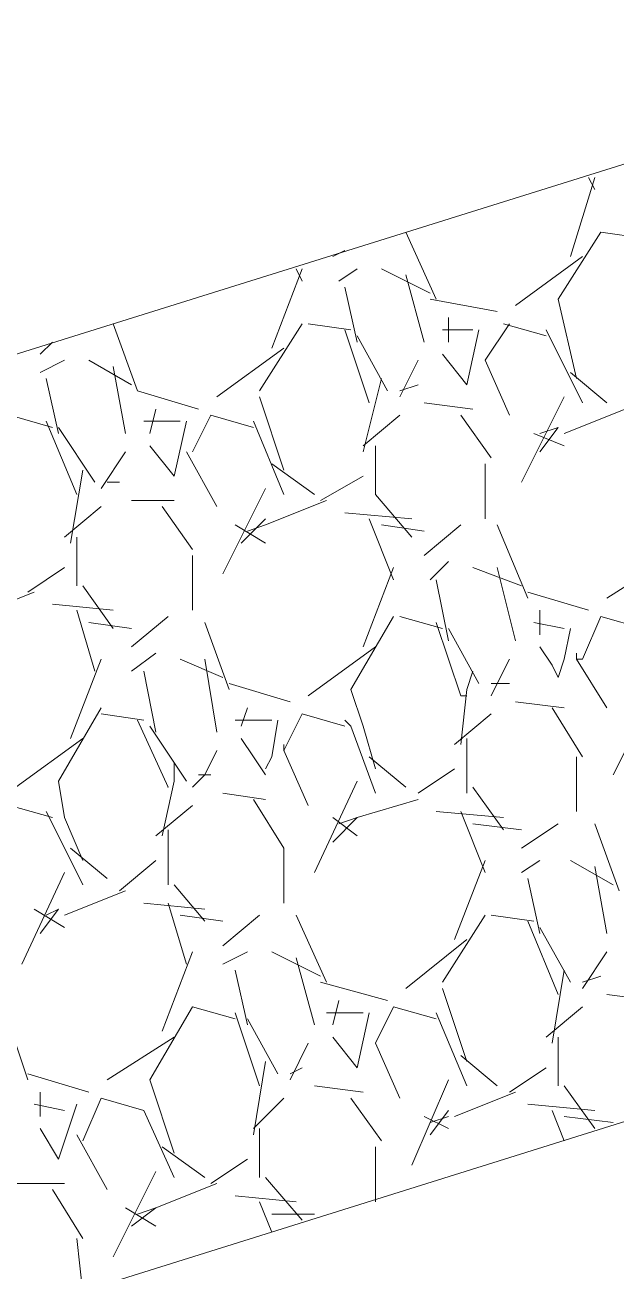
# Model space of a CAD drawing. Header units: metres. Extents: x 535494 to 535891, y 1837335 to 1837611.
# Drawn here: x 535716.945 to 535717.915, y 1837505.506 to 1837507.55 of the extents above; entities that cross this region are included whole.
import ezdxf

# ---------------------------------------------------------------- set-up
doc = ezdxf.new("R2010")
doc.units = ezdxf.units.M
doc.header["$MEASUREMENT"] = 0
doc.layers.add('Level 42', color=1, linetype='Continuous', lineweight=0)

msp = doc.modelspace()

# ---------------------------------------------------------------- linework, layer by layer
at = {"layer": 'Level 42', "color": 7, "linetype": 'Continuous', "lineweight": 0}
for p, q in [((535712.74, 1837505.7), (535718.85, 1837507.61)), ((535712.74, 1837505.7), (535718.85, 1837507.61)), ((535717.88, 1837507.3), (535717.84, 1837507.17)), ((535717.88, 1837507.3), (535717.84, 1837507.17)), ((535717.87, 1837507.3), (535717.88, 1837507.28)), ((535717.87, 1837507.3), (535717.88, 1837507.28)), ((535717.62, 1837507.1), (535717.57, 1837507.21)), ((535717.62, 1837507.1), (535717.57, 1837507.21)), ((535717.89, 1837507.21), (535717.82, 1837507.1)), ((535717.89, 1837507.21), (535717.82, 1837507.1)), ((535717.96, 1837507.2), (535717.89, 1837507.21)), ((535717.96, 1837507.2), (535717.89, 1837507.21)), ((535717.47, 1837507.18), (535717.45, 1837507.17)), ((535717.47, 1837507.18), (535717.45, 1837507.17)), ((535717.86, 1837507.17), (535717.75, 1837507.09)), ((535717.86, 1837507.17), (535717.75, 1837507.09)), ((535717.4, 1837507.15), (535717.35, 1837507.02)), ((535717.4, 1837507.15), (535717.35, 1837507.02)), ((535717.39, 1837507.15), (535717.4, 1837507.13)), ((535717.39, 1837507.15), (535717.4, 1837507.13)), ((535717.49, 1837507.15), (535717.46, 1837507.13)), ((535717.49, 1837507.15), (535717.46, 1837507.13)), ((535717.61, 1837507.11), (535717.53, 1837507.15)), ((535717.61, 1837507.11), (535717.53, 1837507.15)), ((535717.6, 1837507.03), (535717.57, 1837507.14)), ((535717.6, 1837507.03), (535717.57, 1837507.14)), ((535717.49, 1837507.03), (535717.47, 1837507.12)), ((535717.49, 1837507.03), (535717.47, 1837507.12)), ((535717.72, 1837507.08), (535717.61, 1837507.1)), ((535717.72, 1837507.08), (535717.61, 1837507.1)), ((535717.82, 1837507.1), (535717.85, 1837506.97)), ((535717.82, 1837507.1), (535717.85, 1837506.97)), ((535717.13, 1837506.95), (535717.09, 1837507.06)), ((535717.13, 1837506.95), (535717.09, 1837507.06)), ((535717.4, 1837507.06), (535717.33, 1837506.95)), ((535717.4, 1837507.06), (535717.33, 1837506.95)), ((535717.48, 1837507.05), (535717.41, 1837507.06)), ((535717.48, 1837507.05), (535717.41, 1837507.06)), ((535717.64, 1837507.03), (535717.64, 1837507.07)), ((535717.64, 1837507.03), (535717.64, 1837507.07)), ((535717.7, 1837507), (535717.74, 1837507.06)), ((535717.7, 1837507), (535717.74, 1837507.06)), ((535717.73, 1837507.06), (535717.8, 1837507.04)), ((535717.73, 1837507.06), (535717.8, 1837507.04)), ((535717.51, 1837506.93), (535717.47, 1837507.05)), ((535717.51, 1837506.93), (535717.47, 1837507.05)), ((535717.51, 1837506.93), (535717.47, 1837507.05)), ((535717.51, 1837506.93), (535717.47, 1837507.05)), ((535717.54, 1837506.95), (535717.49, 1837507.04)), ((535717.54, 1837506.95), (535717.49, 1837507.04)), ((535717.63, 1837507.05), (535717.68, 1837507.05)), ((535717.63, 1837507.05), (535717.68, 1837507.05)), ((535717.69, 1837507.05), (535717.67, 1837506.96)), ((535717.69, 1837507.05), (535717.67, 1837506.96)), ((535717.8, 1837507.05), (535717.86, 1837506.93)), ((535717.8, 1837507.05), (535717.86, 1837506.93)), ((535716.99, 1837507.03), (535716.97, 1837507.01)), ((535716.99, 1837507.03), (535716.97, 1837507.01)), ((535717.37, 1837507.02), (535717.26, 1837506.94)), ((535717.37, 1837507.02), (535717.26, 1837506.94)), ((535717.01, 1837507), (535716.97, 1837506.98)), ((535717.01, 1837507), (535716.97, 1837506.98)), ((535717.12, 1837506.96), (535717.05, 1837507)), ((535717.12, 1837506.96), (535717.05, 1837507)), ((535717.56, 1837506.94), (535717.59, 1837507)), ((535717.56, 1837506.94), (535717.59, 1837507)), ((535717.67, 1837506.96), (535717.63, 1837507.01)), ((535717.67, 1837506.96), (535717.63, 1837507.01)), ((535717.74, 1837506.91), (535717.7, 1837507)), ((535717.74, 1837506.91), (535717.7, 1837507)), ((535717.11, 1837506.88), (535717.09, 1837506.99)), ((535717.11, 1837506.88), (535717.09, 1837506.99)), ((535717.84, 1837506.98), (535717.9, 1837506.93)), ((535717.84, 1837506.98), (535717.9, 1837506.93)), ((535717, 1837506.88), (535716.98, 1837506.97)), ((535717, 1837506.88), (535716.98, 1837506.97)), ((535717.5, 1837506.85), (535717.53, 1837506.97)), ((535717.5, 1837506.85), (535717.53, 1837506.97)), ((535717.59, 1837506.96), (535717.56, 1837506.95)), ((535717.59, 1837506.96), (535717.56, 1837506.95)), ((535717.23, 1837506.92), (535717.13, 1837506.95)), ((535717.23, 1837506.92), (535717.13, 1837506.95)), ((535717.33, 1837506.94), (535717.37, 1837506.82)), ((535717.33, 1837506.94), (535717.37, 1837506.82)), ((535717.76, 1837506.8), (535717.83, 1837506.94)), ((535717.76, 1837506.8), (535717.83, 1837506.94)), ((535717.15, 1837506.88), (535717.16, 1837506.92)), ((535717.15, 1837506.88), (535717.16, 1837506.92)), ((535717.6, 1837506.93), (535717.68, 1837506.92)), ((535717.6, 1837506.93), (535717.68, 1837506.92)), ((535717.83, 1837506.88), (535717.93, 1837506.92)), ((535717.83, 1837506.88), (535717.93, 1837506.92)), ((535716.99, 1837506.89), (535716.92, 1837506.91)), ((535716.99, 1837506.89), (535716.92, 1837506.91)), ((535717.03, 1837506.78), (535716.98, 1837506.9)), ((535717.03, 1837506.78), (535716.98, 1837506.9)), ((535717.03, 1837506.78), (535716.98, 1837506.9)), ((535717.03, 1837506.78), (535716.98, 1837506.9)), ((535717.14, 1837506.9), (535717.2, 1837506.9)), ((535717.14, 1837506.9), (535717.2, 1837506.9)), ((535717.21, 1837506.9), (535717.19, 1837506.81)), ((535717.21, 1837506.9), (535717.19, 1837506.81)), ((535717.22, 1837506.85), (535717.25, 1837506.91)), ((535717.22, 1837506.85), (535717.25, 1837506.91)), ((535717.25, 1837506.91), (535717.32, 1837506.89)), ((535717.25, 1837506.91), (535717.32, 1837506.89)), ((535717.32, 1837506.9), (535717.37, 1837506.78)), ((535717.32, 1837506.9), (535717.37, 1837506.78)), ((535717.56, 1837506.91), (535717.5, 1837506.86)), ((535717.56, 1837506.91), (535717.5, 1837506.86)), ((535717.66, 1837506.91), (535717.71, 1837506.84)), ((535717.66, 1837506.91), (535717.71, 1837506.84)), ((535717.06, 1837506.8), (535717, 1837506.89)), ((535717.06, 1837506.8), (535717, 1837506.89)), ((535717.83, 1837506.86), (535717.78, 1837506.88)), ((535717.83, 1837506.86), (535717.78, 1837506.88)), ((535717.82, 1837506.89), (535717.79, 1837506.85)), ((535717.82, 1837506.89), (535717.79, 1837506.88)), ((535717.82, 1837506.89), (535717.79, 1837506.85)), ((535717.82, 1837506.89), (535717.79, 1837506.88)), ((535717.19, 1837506.81), (535717.15, 1837506.86)), ((535717.19, 1837506.81), (535717.15, 1837506.86)), ((535717.52, 1837506.86), (535717.52, 1837506.78)), ((535717.52, 1837506.86), (535717.52, 1837506.78)), ((535717.07, 1837506.79), (535717.11, 1837506.85)), ((535717.07, 1837506.79), (535717.11, 1837506.85)), ((535717.26, 1837506.76), (535717.21, 1837506.85)), ((535717.26, 1837506.76), (535717.21, 1837506.85)), ((535717.02, 1837506.7), (535717.04, 1837506.82)), ((535717.02, 1837506.7), (535717.04, 1837506.82)), ((535717.35, 1837506.83), (535717.42, 1837506.78)), ((535717.35, 1837506.83), (535717.42, 1837506.78)), ((535717.43, 1837506.77), (535717.5, 1837506.81)), ((535717.43, 1837506.77), (535717.5, 1837506.81)), ((535717.7, 1837506.83), (535717.7, 1837506.74)), ((535717.7, 1837506.83), (535717.7, 1837506.74)), ((535717.1, 1837506.8), (535717.08, 1837506.8)), ((535717.1, 1837506.8), (535717.08, 1837506.8)), ((535717.27, 1837506.65), (535717.34, 1837506.79)), ((535717.27, 1837506.65), (535717.34, 1837506.79)), ((535717.12, 1837506.77), (535717.19, 1837506.77)), ((535717.12, 1837506.77), (535717.19, 1837506.77)), ((535717.34, 1837506.73), (535717.44, 1837506.77)), ((535717.34, 1837506.73), (535717.44, 1837506.77)), ((535717.52, 1837506.78), (535717.58, 1837506.71)), ((535717.52, 1837506.78), (535717.58, 1837506.71)), ((535717.07, 1837506.76), (535717.01, 1837506.71)), ((535717.07, 1837506.76), (535717.01, 1837506.71)), ((535717.17, 1837506.76), (535717.22, 1837506.69)), ((535717.17, 1837506.76), (535717.22, 1837506.69)), ((535717.47, 1837506.75), (535717.58, 1837506.74)), ((535717.47, 1837506.75), (535717.58, 1837506.74)), ((535717.34, 1837506.7), (535717.29, 1837506.73)), ((535717.34, 1837506.7), (535717.29, 1837506.73)), ((535717.34, 1837506.74), (535717.3, 1837506.7)), ((535717.34, 1837506.74), (535717.3, 1837506.7)), ((535717.34, 1837506.73), (535717.31, 1837506.72)), ((535717.34, 1837506.73), (535717.31, 1837506.72)), ((535717.51, 1837506.74), (535717.55, 1837506.64)), ((535717.51, 1837506.74), (535717.55, 1837506.64)), ((535717.53, 1837506.73), (535717.6, 1837506.72)), ((535717.53, 1837506.73), (535717.6, 1837506.72)), ((535717.66, 1837506.73), (535717.6, 1837506.68)), ((535717.66, 1837506.73), (535717.6, 1837506.68)), ((535717.77, 1837506.61), (535717.72, 1837506.73)), ((535717.77, 1837506.61), (535717.72, 1837506.73)), ((535717.03, 1837506.71), (535717.03, 1837506.63)), ((535717.03, 1837506.71), (535717.03, 1837506.63)), ((535717.22, 1837506.68), (535717.22, 1837506.59)), ((535717.22, 1837506.68), (535717.22, 1837506.59)), ((535717.64, 1837506.67), (535717.61, 1837506.64)), ((535717.64, 1837506.67), (535717.61, 1837506.64)), ((535718.01, 1837506.68), (535717.9, 1837506.61)), ((535718.01, 1837506.68), (535717.9, 1837506.61)), ((535716.95, 1837506.62), (535717.01, 1837506.66)), ((535716.95, 1837506.62), (535717.01, 1837506.66)), ((535717.55, 1837506.66), (535717.5, 1837506.53)), ((535717.55, 1837506.66), (535717.5, 1837506.53)), ((535717.76, 1837506.63), (535717.68, 1837506.66)), ((535717.76, 1837506.63), (535717.68, 1837506.66)), ((535717.75, 1837506.54), (535717.72, 1837506.66)), ((535717.75, 1837506.54), (535717.72, 1837506.66)), ((535717.04, 1837506.63), (535717.09, 1837506.56)), ((535717.04, 1837506.63), (535717.09, 1837506.56)), ((535717.64, 1837506.54), (535717.62, 1837506.64)), ((535717.64, 1837506.54), (535717.62, 1837506.64)), ((535716.86, 1837506.58), (535716.96, 1837506.62)), ((535716.86, 1837506.58), (535716.96, 1837506.62)), ((535717.87, 1837506.59), (535717.77, 1837506.62)), ((535717.87, 1837506.59), (535717.77, 1837506.62)), ((535716.99, 1837506.6), (535717.09, 1837506.59)), ((535716.99, 1837506.6), (535717.09, 1837506.59)), ((535717.03, 1837506.59), (535717.06, 1837506.49)), ((535717.03, 1837506.59), (535717.06, 1837506.49)), ((535717.79, 1837506.55), (535717.79, 1837506.59)), ((535717.79, 1837506.55), (535717.79, 1837506.59)), ((535717.05, 1837506.57), (535717.12, 1837506.56)), ((535717.05, 1837506.57), (535717.12, 1837506.56)), ((535717.18, 1837506.58), (535717.12, 1837506.53)), ((535717.18, 1837506.58), (535717.12, 1837506.53)), ((535717.28, 1837506.46), (535717.24, 1837506.57)), ((535717.28, 1837506.46), (535717.24, 1837506.57)), ((535717.55, 1837506.58), (535717.48, 1837506.46)), ((535717.55, 1837506.58), (535717.48, 1837506.46)), ((535717.63, 1837506.56), (535717.56, 1837506.58)), ((535717.63, 1837506.56), (535717.56, 1837506.58)), ((535717.66, 1837506.45), (535717.62, 1837506.57)), ((535717.66, 1837506.45), (535717.62, 1837506.57)), ((535717.66, 1837506.45), (535717.62, 1837506.57)), ((535717.66, 1837506.45), (535717.62, 1837506.57)), ((535717.78, 1837506.57), (535717.83, 1837506.56)), ((535717.78, 1837506.57), (535717.83, 1837506.56)), ((535717.86, 1837506.51), (535717.89, 1837506.58)), ((535717.86, 1837506.51), (535717.89, 1837506.58)), ((535717.89, 1837506.58), (535717.96, 1837506.56)), ((535717.89, 1837506.58), (535717.96, 1837506.56)), ((535717.69, 1837506.47), (535717.64, 1837506.56)), ((535717.69, 1837506.47), (535717.64, 1837506.56)), ((535717.84, 1837506.56), (535717.83, 1837506.51)), ((535717.84, 1837506.56), (535717.83, 1837506.51)), ((535717.52, 1837506.53), (535717.41, 1837506.45)), ((535717.52, 1837506.53), (535717.41, 1837506.45)), ((535717.81, 1837506.5), (535717.79, 1837506.53)), ((535717.81, 1837506.5), (535717.79, 1837506.53)), ((535717.07, 1837506.51), (535717.02, 1837506.38)), ((535717.07, 1837506.51), (535717.02, 1837506.38)), ((535717.16, 1837506.52), (535717.12, 1837506.49)), ((535717.16, 1837506.52), (535717.12, 1837506.49)), ((535717.27, 1837506.48), (535717.2, 1837506.51)), ((535717.27, 1837506.48), (535717.2, 1837506.51)), ((535717.26, 1837506.39), (535717.24, 1837506.51)), ((535717.26, 1837506.39), (535717.24, 1837506.51)), ((535717.72, 1837506.47), (535717.74, 1837506.51)), ((535717.72, 1837506.47), (535717.74, 1837506.51)), ((535717.83, 1837506.51), (535717.82, 1837506.48)), ((535717.83, 1837506.51), (535717.82, 1837506.48)), ((535717.85, 1837506.51), (535717.85, 1837506.52)), ((535717.85, 1837506.51), (535717.85, 1837506.52)), ((535717.9, 1837506.43), (535717.85, 1837506.51)), ((535717.85, 1837506.51), (535717.86, 1837506.51)), ((535717.9, 1837506.43), (535717.85, 1837506.51)), ((535717.85, 1837506.51), (535717.86, 1837506.51)), ((535717.16, 1837506.39), (535717.14, 1837506.49)), ((535717.16, 1837506.39), (535717.14, 1837506.49)), ((535717.67, 1837506.46), (535717.68, 1837506.49)), ((535717.67, 1837506.46), (535717.68, 1837506.49)), ((535717.82, 1837506.48), (535717.81, 1837506.5)), ((535717.82, 1837506.48), (535717.81, 1837506.5)), ((535717.38, 1837506.44), (535717.28, 1837506.47)), ((535717.38, 1837506.44), (535717.28, 1837506.47)), ((535717.71, 1837506.45), (535717.72, 1837506.47)), ((535717.74, 1837506.47), (535717.71, 1837506.47)), ((535717.71, 1837506.45), (535717.72, 1837506.47)), ((535717.74, 1837506.47), (535717.71, 1837506.47)), ((535717.48, 1837506.46), (535717.5, 1837506.4)), ((535717.48, 1837506.46), (535717.5, 1837506.4)), ((535717.66, 1837506.37), (535717.67, 1837506.46)), ((535717.66, 1837506.37), (535717.67, 1837506.46)), ((535717.67, 1837506.45), (535717.66, 1837506.45)), ((535717.67, 1837506.45), (535717.66, 1837506.45)), ((535717.67, 1837506.45), (535717.66, 1837506.45)), ((535717.67, 1837506.45), (535717.66, 1837506.45)), ((535717.91, 1837506.32), (535717.98, 1837506.46)), ((535717.91, 1837506.32), (535717.98, 1837506.46)), ((535717.07, 1837506.43), (535717, 1837506.31)), ((535717.07, 1837506.43), (535717, 1837506.31)), ((535717.3, 1837506.4), (535717.31, 1837506.43)), ((535717.3, 1837506.4), (535717.31, 1837506.43)), ((535717.75, 1837506.44), (535717.83, 1837506.43)), ((535717.75, 1837506.44), (535717.83, 1837506.43)), ((535717.81, 1837506.43), (535717.86, 1837506.35)), ((535717.81, 1837506.43), (535717.86, 1837506.35)), ((535717.14, 1837506.41), (535717.07, 1837506.42)), ((535717.14, 1837506.41), (535717.07, 1837506.42)), ((535717.18, 1837506.3), (535717.13, 1837506.41)), ((535717.18, 1837506.3), (535717.13, 1837506.41)), ((535717.18, 1837506.3), (535717.13, 1837506.41)), ((535717.18, 1837506.3), (535717.13, 1837506.41)), ((535717.29, 1837506.41), (535717.35, 1837506.41)), ((535717.29, 1837506.41), (535717.35, 1837506.41)), ((535717.36, 1837506.41), (535717.35, 1837506.35)), ((535717.36, 1837506.41), (535717.35, 1837506.35)), ((535717.37, 1837506.36), (535717.4, 1837506.42)), ((535717.37, 1837506.36), (535717.4, 1837506.42)), ((535717.4, 1837506.42), (535717.47, 1837506.4)), ((535717.4, 1837506.42), (535717.47, 1837506.4)), ((535717.47, 1837506.41), (535717.48, 1837506.4)), ((535717.47, 1837506.41), (535717.48, 1837506.4)), ((535717.71, 1837506.42), (535717.65, 1837506.37)), ((535717.71, 1837506.42), (535717.65, 1837506.37)), ((535717.21, 1837506.31), (535717.15, 1837506.4)), ((535717.21, 1837506.31), (535717.15, 1837506.4)), ((535717.48, 1837506.4), (535717.52, 1837506.29)), ((535717.48, 1837506.4), (535717.52, 1837506.29)), ((535717.5, 1837506.4), (535717.52, 1837506.33)), ((535717.5, 1837506.4), (535717.52, 1837506.33)), ((535717.04, 1837506.38), (535716.93, 1837506.3)), ((535717.04, 1837506.38), (535716.93, 1837506.3)), ((535717.32, 1837506.35), (535717.3, 1837506.38)), ((535717.32, 1837506.35), (535717.3, 1837506.38)), ((535717.37, 1837506.36), (535717.37, 1837506.37)), ((535717.37, 1837506.36), (535717.37, 1837506.37)), ((535717.67, 1837506.38), (535717.67, 1837506.29)), ((535717.67, 1837506.38), (535717.67, 1837506.29)), ((535717.19, 1837506.31), (535717.19, 1837506.34)), ((535717.19, 1837506.31), (535717.19, 1837506.34)), ((535717.24, 1837506.32), (535717.26, 1837506.36)), ((535717.24, 1837506.32), (535717.26, 1837506.36)), ((535717.34, 1837506.32), (535717.32, 1837506.35)), ((535717.34, 1837506.32), (535717.32, 1837506.35)), ((535717.35, 1837506.35), (535717.34, 1837506.33)), ((535717.35, 1837506.35), (535717.34, 1837506.33)), ((535717.41, 1837506.27), (535717.37, 1837506.36)), ((535717.41, 1837506.27), (535717.37, 1837506.36)), ((535717.51, 1837506.35), (535717.57, 1837506.3)), ((535717.51, 1837506.35), (535717.57, 1837506.3)), ((535717.85, 1837506.35), (535717.85, 1837506.26)), ((535717.85, 1837506.35), (535717.85, 1837506.26)), ((535717.22, 1837506.3), (535717.24, 1837506.32)), ((535717.22, 1837506.3), (535717.24, 1837506.32)), ((535717.25, 1837506.32), (535717.23, 1837506.32)), ((535717.25, 1837506.32), (535717.23, 1837506.32)), ((535717.59, 1837506.29), (535717.65, 1837506.33)), ((535717.59, 1837506.29), (535717.65, 1837506.33)), ((535717, 1837506.31), (535717.01, 1837506.25)), ((535717, 1837506.31), (535717.01, 1837506.25)), ((535717.17, 1837506.22), (535717.19, 1837506.31)), ((535717.17, 1837506.22), (535717.19, 1837506.31)), ((535717.42, 1837506.16), (535717.49, 1837506.31)), ((535717.42, 1837506.16), (535717.49, 1837506.31)), ((535717.68, 1837506.3), (535717.73, 1837506.23)), ((535717.68, 1837506.3), (535717.73, 1837506.23)), ((535717.27, 1837506.29), (535717.34, 1837506.28)), ((535717.27, 1837506.29), (535717.34, 1837506.28)), ((535717.32, 1837506.28), (535717.37, 1837506.2)), ((535717.32, 1837506.28), (535717.37, 1837506.2)), ((535717.49, 1837506.25), (535717.59, 1837506.28)), ((535717.49, 1837506.25), (535717.59, 1837506.28)), ((535716.92, 1837506.27), (535716.99, 1837506.25)), ((535716.92, 1837506.27), (535716.99, 1837506.25)), ((535716.98, 1837506.26), (535716.99, 1837506.24)), ((535716.98, 1837506.26), (535716.99, 1837506.24)), ((535717.22, 1837506.27), (535717.16, 1837506.22)), ((535717.22, 1837506.27), (535717.16, 1837506.22)), ((535717.62, 1837506.26), (535717.73, 1837506.25)), ((535717.62, 1837506.26), (535717.73, 1837506.25)), ((535717.66, 1837506.26), (535717.7, 1837506.16)), ((535717.66, 1837506.26), (535717.7, 1837506.16)), ((535716.99, 1837506.24), (535717.04, 1837506.14)), ((535716.99, 1837506.24), (535717.04, 1837506.14)), ((535717.01, 1837506.25), (535717.04, 1837506.18)), ((535717.01, 1837506.25), (535717.04, 1837506.18)), ((535717.49, 1837506.22), (535717.45, 1837506.25)), ((535717.49, 1837506.25), (535717.45, 1837506.21)), ((535717.49, 1837506.22), (535717.45, 1837506.25)), ((535717.49, 1837506.25), (535717.45, 1837506.21)), ((535717.49, 1837506.25), (535717.46, 1837506.24)), ((535717.49, 1837506.25), (535717.46, 1837506.24)), ((535717.68, 1837506.24), (535717.76, 1837506.23)), ((535717.68, 1837506.24), (535717.76, 1837506.23)), ((535717.82, 1837506.24), (535717.76, 1837506.2)), ((535717.82, 1837506.24), (535717.76, 1837506.2)), ((535717.92, 1837506.13), (535717.88, 1837506.24)), ((535717.92, 1837506.13), (535717.88, 1837506.24)), ((535717.18, 1837506.23), (535717.18, 1837506.14)), ((535717.18, 1837506.23), (535717.18, 1837506.14)), ((535717.02, 1837506.2), (535717.08, 1837506.15)), ((535717.02, 1837506.2), (535717.08, 1837506.15)), ((535717.37, 1837506.2), (535717.37, 1837506.11)), ((535717.37, 1837506.2), (535717.37, 1837506.11)), ((535713.19, 1837504.27), (535719.3, 1837506.18)), ((535713.19, 1837504.27), (535719.3, 1837506.18)), ((535717.1, 1837506.13), (535717.16, 1837506.18)), ((535717.1, 1837506.13), (535717.16, 1837506.18)), ((535717.7, 1837506.18), (535717.65, 1837506.05)), ((535717.7, 1837506.18), (535717.65, 1837506.05)), ((535717.79, 1837506.18), (535717.76, 1837506.16)), ((535717.79, 1837506.18), (535717.76, 1837506.16)), ((535717.91, 1837506.14), (535717.84, 1837506.18)), ((535717.91, 1837506.14), (535717.84, 1837506.18)), ((535716.94, 1837506.01), (535717.01, 1837506.16)), ((535716.94, 1837506.01), (535717.01, 1837506.16)), ((535717.9, 1837506.06), (535717.88, 1837506.17)), ((535717.9, 1837506.06), (535717.88, 1837506.17)), ((535717.19, 1837506.14), (535717.24, 1837506.08)), ((535717.19, 1837506.14), (535717.24, 1837506.08)), ((535717.79, 1837506.06), (535717.77, 1837506.15)), ((535717.79, 1837506.06), (535717.77, 1837506.15)), ((535717.01, 1837506.09), (535717.11, 1837506.13)), ((535717.01, 1837506.09), (535717.11, 1837506.13)), ((535717.01, 1837506.07), (535716.96, 1837506.1)), ((535717.01, 1837506.07), (535716.96, 1837506.1)), ((535717, 1837506.1), (535716.97, 1837506.06)), ((535717, 1837506.1), (535716.97, 1837506.06)), ((535717, 1837506.1), (535716.98, 1837506.09)), ((535717, 1837506.1), (535716.98, 1837506.09)), ((535717.14, 1837506.11), (535717.24, 1837506.1)), ((535717.14, 1837506.11), (535717.24, 1837506.1)), ((535717.18, 1837506.11), (535717.21, 1837506.01)), ((535717.18, 1837506.11), (535717.21, 1837506.01)), ((535717.2, 1837506.09), (535717.27, 1837506.08)), ((535717.2, 1837506.09), (535717.27, 1837506.08)), ((535717.33, 1837506.09), (535717.27, 1837506.04)), ((535717.33, 1837506.09), (535717.27, 1837506.04)), ((535717.44, 1837505.98), (535717.39, 1837506.09)), ((535717.44, 1837505.98), (535717.39, 1837506.09)), ((535717.7, 1837506.09), (535717.63, 1837505.98)), ((535717.7, 1837506.09), (535717.63, 1837505.98)), ((535717.78, 1837506.08), (535717.71, 1837506.09)), ((535717.78, 1837506.08), (535717.71, 1837506.09)), ((535717.82, 1837505.96), (535717.77, 1837506.08)), ((535717.82, 1837505.96), (535717.77, 1837506.08)), ((535717.82, 1837505.96), (535717.77, 1837506.08)), ((535717.82, 1837505.96), (535717.77, 1837506.08)), ((535717.84, 1837505.98), (535717.79, 1837506.07)), ((535717.84, 1837505.98), (535717.79, 1837506.07)), ((535717.67, 1837506.05), (535717.57, 1837505.97)), ((535717.67, 1837506.05), (535717.57, 1837505.97)), ((535717.22, 1837506.03), (535717.17, 1837505.9)), ((535717.22, 1837506.03), (535717.17, 1837505.9)), ((535717.31, 1837506.03), (535717.27, 1837506.01)), ((535717.31, 1837506.03), (535717.27, 1837506.01)), ((535717.43, 1837505.99), (535717.35, 1837506.03)), ((535717.43, 1837505.99), (535717.35, 1837506.03)), ((535717.42, 1837505.91), (535717.39, 1837506.02)), ((535717.42, 1837505.91), (535717.39, 1837506.02)), ((535717.86, 1837505.97), (535717.9, 1837506.03)), ((535717.86, 1837505.97), (535717.9, 1837506.03)), ((535717.31, 1837505.91), (535717.29, 1837506)), ((535717.31, 1837505.91), (535717.29, 1837506)), ((535717.81, 1837505.88), (535717.83, 1837506)), ((535717.81, 1837505.88), (535717.83, 1837506)), ((535717.54, 1837505.95), (535717.43, 1837505.98)), ((535717.54, 1837505.95), (535717.43, 1837505.98)), ((535717.89, 1837505.99), (535717.86, 1837505.98)), ((535717.89, 1837505.99), (535717.86, 1837505.98)), ((535717.63, 1837505.97), (535717.67, 1837505.85)), ((535717.63, 1837505.97), (535717.67, 1837505.85)), ((535717.9, 1837505.96), (535717.98, 1837505.95)), ((535717.9, 1837505.96), (535717.98, 1837505.95)), ((535716.95, 1837505.82), (535716.91, 1837505.94)), ((535716.95, 1837505.82), (535716.91, 1837505.94)), ((535717.22, 1837505.94), (535717.15, 1837505.82)), ((535717.22, 1837505.94), (535717.15, 1837505.82)), ((535717.29, 1837505.92), (535717.22, 1837505.94)), ((535717.29, 1837505.92), (535717.22, 1837505.94)), ((535717.45, 1837505.91), (535717.46, 1837505.95)), ((535717.45, 1837505.91), (535717.46, 1837505.95)), ((535717.52, 1837505.88), (535717.55, 1837505.94)), ((535717.52, 1837505.88), (535717.55, 1837505.94)), ((535717.55, 1837505.94), (535717.62, 1837505.92)), ((535717.55, 1837505.94), (535717.62, 1837505.92)), ((535717.86, 1837505.94), (535717.8, 1837505.89)), ((535717.86, 1837505.94), (535717.8, 1837505.89)), ((535717.33, 1837505.81), (535717.29, 1837505.93)), ((535717.33, 1837505.81), (535717.29, 1837505.93)), ((535717.33, 1837505.81), (535717.29, 1837505.93)), ((535717.33, 1837505.81), (535717.29, 1837505.93)), ((535717.36, 1837505.83), (535717.31, 1837505.92)), ((535717.36, 1837505.83), (535717.31, 1837505.92)), ((535717.44, 1837505.93), (535717.5, 1837505.93)), ((535717.44, 1837505.93), (535717.5, 1837505.93)), ((535717.51, 1837505.93), (535717.49, 1837505.84)), ((535717.51, 1837505.93), (535717.49, 1837505.84)), ((535717.62, 1837505.93), (535717.67, 1837505.81)), ((535717.62, 1837505.93), (535717.67, 1837505.81)), ((535717.19, 1837505.89), (535717.08, 1837505.82)), ((535717.19, 1837505.89), (535717.08, 1837505.82)), ((535717.38, 1837505.82), (535717.41, 1837505.88)), ((535717.38, 1837505.82), (535717.41, 1837505.88)), ((535717.49, 1837505.84), (535717.45, 1837505.89)), ((535717.49, 1837505.84), (535717.45, 1837505.89)), ((535717.56, 1837505.79), (535717.52, 1837505.88)), ((535717.56, 1837505.79), (535717.52, 1837505.88)), ((535717.82, 1837505.89), (535717.82, 1837505.81)), ((535717.82, 1837505.89), (535717.82, 1837505.81)), ((535717.32, 1837505.73), (535717.34, 1837505.85)), ((535717.32, 1837505.73), (535717.34, 1837505.85)), ((535717.66, 1837505.86), (535717.72, 1837505.81)), ((535717.66, 1837505.86), (535717.72, 1837505.81)), ((535717.05, 1837505.8), (535716.95, 1837505.83)), ((535717.05, 1837505.8), (535716.95, 1837505.83)), ((535717.4, 1837505.84), (535717.38, 1837505.83)), ((535717.4, 1837505.84), (535717.38, 1837505.83)), ((535717.74, 1837505.8), (535717.8, 1837505.84)), ((535717.74, 1837505.8), (535717.8, 1837505.84)), ((535717.15, 1837505.82), (535717.19, 1837505.7)), ((535717.15, 1837505.82), (535717.19, 1837505.7)), ((535717.42, 1837505.81), (535717.5, 1837505.8)), ((535717.42, 1837505.81), (535717.5, 1837505.8)), ((535717.58, 1837505.68), (535717.64, 1837505.82)), ((535717.58, 1837505.68), (535717.64, 1837505.82)), ((535717.83, 1837505.81), (535717.88, 1837505.74)), ((535717.83, 1837505.81), (535717.88, 1837505.74)), ((535716.97, 1837505.76), (535716.97, 1837505.8)), ((535716.97, 1837505.76), (535716.97, 1837505.8)), ((535717.04, 1837505.72), (535717.07, 1837505.79)), ((535717.04, 1837505.72), (535717.07, 1837505.79)), ((535717.07, 1837505.79), (535717.14, 1837505.77)), ((535717.07, 1837505.79), (535717.14, 1837505.77)), ((535717.37, 1837505.79), (535717.32, 1837505.74)), ((535717.37, 1837505.79), (535717.32, 1837505.74)), ((535717.48, 1837505.79), (535717.53, 1837505.72)), ((535717.48, 1837505.79), (535717.53, 1837505.72)), ((535717.65, 1837505.76), (535717.75, 1837505.8)), ((535717.65, 1837505.76), (535717.75, 1837505.8)), ((535716.96, 1837505.78), (535717.01, 1837505.77)), ((535716.96, 1837505.78), (535717.01, 1837505.77)), ((535717.03, 1837505.78), (535717, 1837505.69)), ((535717.03, 1837505.78), (535717, 1837505.69)), ((535717.14, 1837505.77), (535717.19, 1837505.66)), ((535717.14, 1837505.77), (535717.19, 1837505.66)), ((535717.64, 1837505.77), (535717.61, 1837505.73)), ((535717.64, 1837505.77), (535717.61, 1837505.73)), ((535717.77, 1837505.78), (535717.88, 1837505.77)), ((535717.77, 1837505.78), (535717.88, 1837505.77)), ((535717.81, 1837505.77), (535717.83, 1837505.72)), ((535717.81, 1837505.77), (535717.83, 1837505.72)), ((535717.64, 1837505.74), (535717.6, 1837505.76)), ((535717.64, 1837505.74), (535717.6, 1837505.76)), ((535717.64, 1837505.76), (535717.61, 1837505.75)), ((535717.64, 1837505.76), (535717.61, 1837505.75)), ((535717.83, 1837505.76), (535717.91, 1837505.75)), ((535717.83, 1837505.76), (535717.91, 1837505.75)), ((535717, 1837505.69), (535716.97, 1837505.74)), ((535717, 1837505.69), (535716.97, 1837505.74)), ((535717.08, 1837505.64), (535717.03, 1837505.73)), ((535717.08, 1837505.64), (535717.03, 1837505.73)), ((535717.33, 1837505.74), (535717.33, 1837505.66)), ((535717.33, 1837505.74), (535717.33, 1837505.66)), ((535717.17, 1837505.71), (535717.24, 1837505.66)), ((535717.17, 1837505.71), (535717.24, 1837505.66)), ((535717.52, 1837505.71), (535717.52, 1837505.62)), ((535717.52, 1837505.71), (535717.52, 1837505.62)), ((535717.25, 1837505.65), (535717.31, 1837505.69)), ((535717.25, 1837505.65), (535717.31, 1837505.69)), ((535717.09, 1837505.53), (535717.16, 1837505.67)), ((535717.09, 1837505.53), (535717.16, 1837505.67)), ((535716.93, 1837505.65), (535717.01, 1837505.65)), ((535716.93, 1837505.65), (535717.01, 1837505.65)), ((535717.16, 1837505.61), (535717.26, 1837505.65)), ((535717.16, 1837505.61), (535717.26, 1837505.65)), ((535717.34, 1837505.66), (535717.4, 1837505.59)), ((535717.34, 1837505.66), (535717.4, 1837505.59)), ((535716.99, 1837505.64), (535717.04, 1837505.56)), ((535716.99, 1837505.64), (535717.04, 1837505.56)), ((535717.29, 1837505.63), (535717.39, 1837505.62)), ((535717.29, 1837505.63), (535717.39, 1837505.62)), ((535717.16, 1837505.58), (535717.11, 1837505.61)), ((535717.16, 1837505.58), (535717.11, 1837505.61)), ((535717.16, 1837505.61), (535717.12, 1837505.58)), ((535717.16, 1837505.61), (535717.12, 1837505.58)), ((535717.16, 1837505.61), (535717.13, 1837505.6)), ((535717.16, 1837505.61), (535717.13, 1837505.6)), ((535717.33, 1837505.62), (535717.35, 1837505.57)), ((535717.33, 1837505.62), (535717.35, 1837505.57)), ((535717.35, 1837505.6), (535717.42, 1837505.6)), ((535717.35, 1837505.6), (535717.42, 1837505.6)), ((535717.03, 1837505.56), (535717.04, 1837505.47)), ((535717.03, 1837505.56), (535717.04, 1837505.47))]:
    msp.add_line(p, q, dxfattribs=at)
for p in [(535717.37, 1837506.36), (535717.37, 1837506.36), (535717.18, 1837506.3), (535717.18, 1837506.3), (535717.18, 1837506.3), (535717.18, 1837506.3)]:
    msp.add_point(p, dxfattribs=at)

doc.saveas('drawing.dxf')
